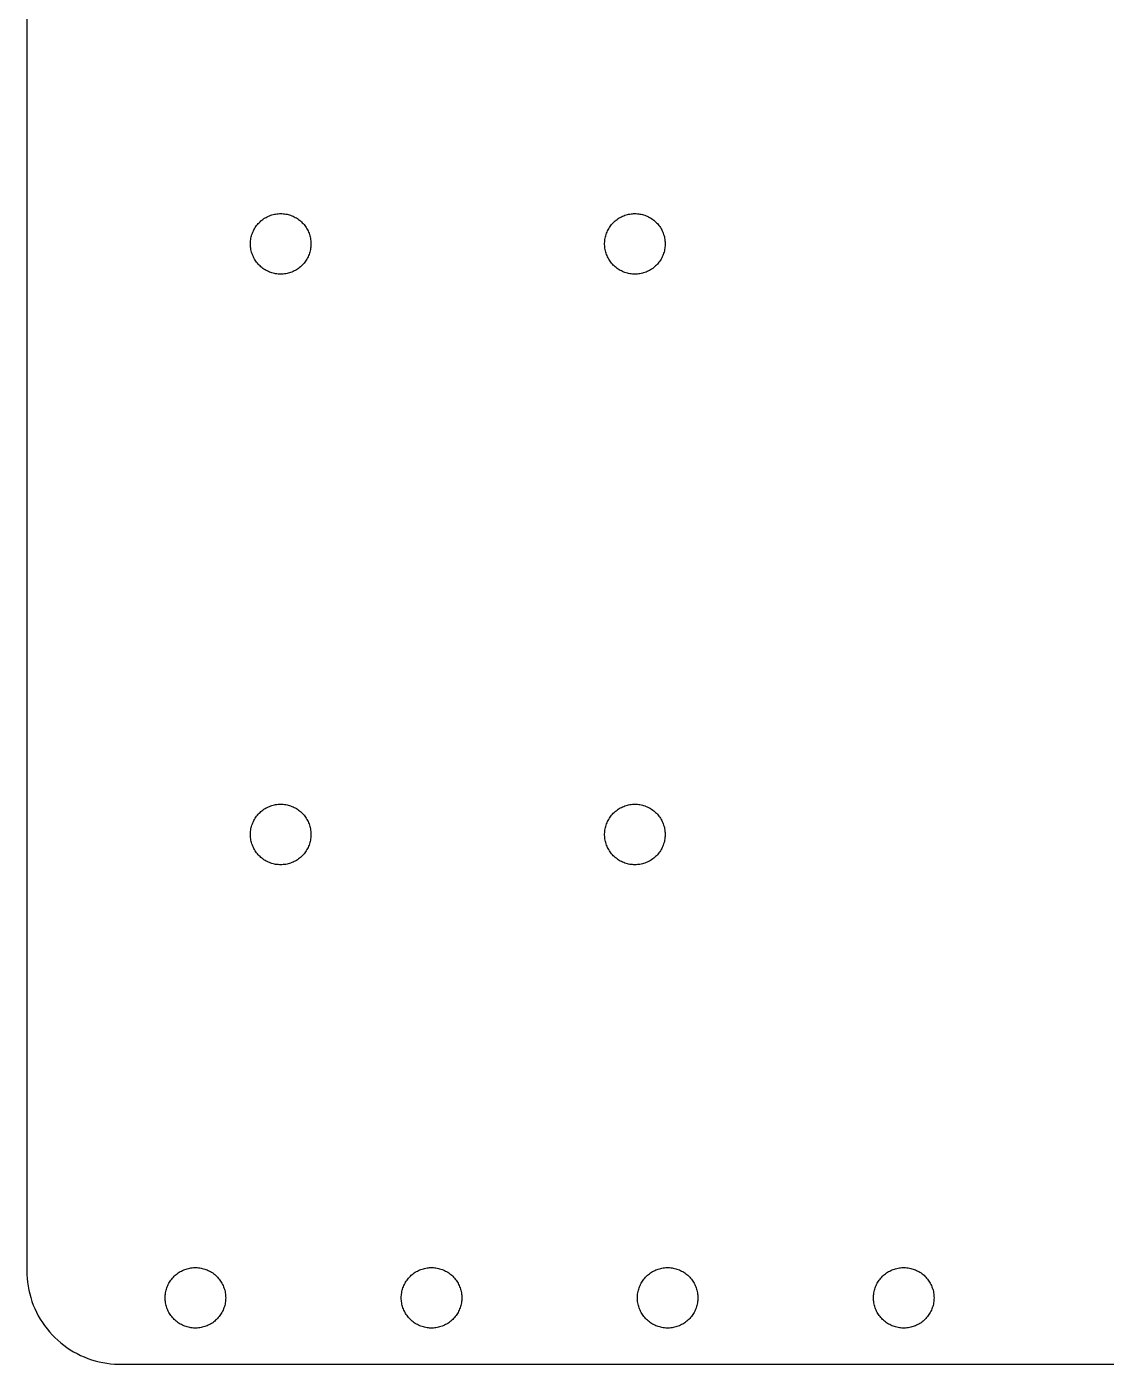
# Model space of a CAD drawing. Header units: metres. Extents: x 1 to 148, y -190 to 190.
# Drawn here: x 1.3 to 74.4, y -190.5 to -99.9 of the extents above; entities that cross this region are included whole.
import ezdxf

# ---------------------------------------------------------------- set-up
doc = ezdxf.new("R2010")
doc.units = ezdxf.units.M

msp = doc.modelspace()

# ---------------------------------------------------------------- linework, layer by layer
for p, q in [((1.26969, 184.15), (1.26969, -184.15)), ((16.9563, -113.248), (17.0152, -113.185)), ((17.0152, -113.185), (17.0765, -113.125)), ((17.0765, -113.125), (17.1404, -113.068)), ((17.1404, -113.068), (17.2063, -113.013)), ((17.2063, -113.013), (17.2749, -112.961)), ((17.2749, -112.961), (17.3455, -112.912)), ((17.3455, -112.912), (17.4179, -112.866)), ((17.4179, -112.866), (17.4923, -112.823)), ((17.4923, -112.823), (17.5683, -112.784)), ((17.5683, -112.784), (17.6458, -112.747)), ((17.6458, -112.747), (17.7253, -112.714)), ((17.7253, -112.714), (17.8055, -112.684)), ((17.8055, -112.684), (17.8873, -112.657)), ((17.8873, -112.657), (17.9698, -112.634)), ((17.9698, -112.634), (18.0535, -112.614)), ((18.0535, -112.614), (18.138, -112.599)), ((18.138, -112.599), (18.2229, -112.586)), ((18.2229, -112.586), (18.3082, -112.577)), ((18.3082, -112.577), (18.3938, -112.572)), ((18.3938, -112.572), (18.4799, -112.57)), ((18.4799, -112.57), (18.5655, -112.572)), ((18.5655, -112.572), (18.6512, -112.577)), ((18.6512, -112.577), (18.7368, -112.586)), ((18.7368, -112.586), (18.8217, -112.599)), ((18.8217, -112.599), (18.9062, -112.614)), ((18.9062, -112.614), (18.9895, -112.634)), ((18.9895, -112.634), (19.0725, -112.657)), ((19.0725, -112.657), (19.1539, -112.684)), ((19.1539, -112.684), (19.2345, -112.714)), ((19.2345, -112.714), (19.3135, -112.747)), ((19.3135, -112.747), (19.3915, -112.784)), ((19.3915, -112.784), (19.4674, -112.823)), ((19.4674, -112.823), (19.5418, -112.866)), ((19.5418, -112.866), (19.6143, -112.912)), ((19.6143, -112.912), (19.6848, -112.961)), ((19.6848, -112.961), (19.7531, -113.013)), ((19.7531, -113.013), (19.8193, -113.068)), ((19.8193, -113.068), (19.8833, -113.125)), ((19.8833, -113.125), (19.9445, -113.185)), ((19.9445, -113.185), (20.0034, -113.248)), ((40.9564, -113.248), (41.0149, -113.185)), ((41.0149, -113.185), (41.0766, -113.125)), ((41.0766, -113.125), (41.1401, -113.068)), ((41.1401, -113.068), (41.2064, -113.013)), ((41.2064, -113.013), (41.275, -112.961)), ((41.275, -112.961), (41.3455, -112.912)), ((41.3455, -112.912), (41.418, -112.866)), ((41.418, -112.866), (41.492, -112.823)), ((41.492, -112.823), (41.5684, -112.784)), ((41.5684, -112.784), (41.6459, -112.747)), ((41.6459, -112.747), (41.725, -112.714)), ((41.725, -112.714), (41.8056, -112.684)), ((41.8056, -112.684), (41.8874, -112.657)), ((41.8874, -112.657), (41.9699, -112.634)), ((41.9699, -112.634), (42.0536, -112.614)), ((42.0536, -112.614), (42.1377, -112.599)), ((42.1377, -112.599), (42.223, -112.586)), ((42.223, -112.586), (42.3083, -112.577)), ((42.3083, -112.577), (42.3939, -112.572)), ((42.3939, -112.572), (42.48, -112.57)), ((42.48, -112.57), (42.5656, -112.572)), ((42.5656, -112.572), (42.6513, -112.577)), ((42.6513, -112.577), (42.7369, -112.586)), ((42.7369, -112.586), (42.8218, -112.599)), ((42.8218, -112.599), (42.9059, -112.614)), ((42.9059, -112.614), (42.9896, -112.634)), ((42.9896, -112.634), (43.0722, -112.657)), ((43.0722, -112.657), (43.154, -112.684)), ((43.154, -112.684), (43.2346, -112.714)), ((43.2346, -112.714), (43.3136, -112.747)), ((43.3136, -112.747), (43.3911, -112.784)), ((43.3911, -112.784), (43.4675, -112.823)), ((43.4675, -112.823), (43.5419, -112.866)), ((43.5419, -112.866), (43.6144, -112.912)), ((43.6144, -112.912), (43.6849, -112.961)), ((43.6849, -112.961), (43.7531, -113.013)), ((43.7531, -113.013), (43.8194, -113.068)), ((43.8194, -113.068), (43.883, -113.125)), ((43.883, -113.125), (43.9446, -113.185)), ((43.9446, -113.185), (44.0031, -113.248)), ((16.4839, -114.152), (16.5052, -114.069)), ((16.5052, -114.069), (16.53, -113.986)), ((16.53, -113.986), (16.5583, -113.905)), ((16.5583, -113.905), (16.5901, -113.826)), ((16.5901, -113.826), (16.625, -113.747)), ((16.625, -113.747), (16.6629, -113.67)), ((16.6629, -113.67), (16.7044, -113.595)), ((16.7044, -113.595), (16.749, -113.521)), ((16.749, -113.521), (16.7966, -113.45)), ((16.7966, -113.45), (16.847, -113.38)), ((16.847, -113.38), (16.9001, -113.313)), ((16.9001, -113.313), (16.9563, -113.248)), ((20.0034, -113.248), (20.0592, -113.313)), ((20.0592, -113.313), (20.1127, -113.38)), ((20.1127, -113.38), (20.1631, -113.45)), ((20.1631, -113.45), (20.2108, -113.521)), ((20.2108, -113.521), (20.2554, -113.595)), ((20.2554, -113.595), (20.2964, -113.67)), ((20.2964, -113.67), (20.3348, -113.747)), ((20.3348, -113.747), (20.3697, -113.826)), ((20.3697, -113.826), (20.4011, -113.905)), ((20.4011, -113.905), (20.4294, -113.986)), ((20.4294, -113.986), (20.4542, -114.069)), ((20.4542, -114.069), (20.4755, -114.152)), ((40.484, -114.152), (40.5053, -114.069)), ((40.5053, -114.069), (40.5301, -113.986)), ((40.5301, -113.986), (40.5584, -113.905)), ((40.5584, -113.905), (40.5902, -113.826)), ((40.5902, -113.826), (40.625, -113.747)), ((40.625, -113.747), (40.663, -113.67)), ((40.663, -113.67), (40.7045, -113.595)), ((40.7045, -113.595), (40.7491, -113.521)), ((40.7491, -113.521), (40.7963, -113.45)), ((40.7963, -113.45), (40.8467, -113.38)), ((40.8467, -113.38), (40.9002, -113.313)), ((40.9002, -113.313), (40.9564, -113.248)), ((44.0031, -113.248), (44.0593, -113.313)), ((44.0593, -113.313), (44.1128, -113.38)), ((44.1128, -113.38), (44.1632, -113.45)), ((44.1632, -113.45), (44.2109, -113.521)), ((44.2109, -113.521), (44.2551, -113.595)), ((44.2551, -113.595), (44.2965, -113.67)), ((44.2965, -113.67), (44.3349, -113.747)), ((44.3349, -113.747), (44.3698, -113.826)), ((44.3698, -113.826), (44.4012, -113.905)), ((44.4012, -113.905), (44.4295, -113.986)), ((44.4295, -113.986), (44.4543, -114.069)), ((44.4543, -114.069), (44.4756, -114.152)), ((16.4304, -114.577), (16.4339, -114.491)), ((16.4304, -114.663), (16.4304, -114.577)), ((16.4339, -114.748), (16.4304, -114.663)), ((16.4339, -114.491), (16.4412, -114.405)), ((16.4412, -114.834), (16.4339, -114.748)), ((16.4412, -114.405), (16.4517, -114.321)), ((16.4517, -114.919), (16.4412, -114.834)), ((16.4517, -114.321), (16.466, -114.236)), ((16.466, -115.004), (16.4517, -114.919)), ((16.466, -114.236), (16.4839, -114.152)), ((16.4839, -115.088), (16.466, -115.004)), ((20.4755, -114.152), (20.4937, -114.236)), ((20.4937, -115.004), (20.4755, -115.088)), ((20.4937, -114.236), (20.5077, -114.321)), ((20.5077, -114.919), (20.4937, -115.004)), ((20.5077, -114.321), (20.5185, -114.405)), ((20.5185, -114.834), (20.5077, -114.919)), ((20.5185, -114.405), (20.5259, -114.491)), ((20.5259, -114.748), (20.5185, -114.834)), ((20.5259, -114.491), (20.5294, -114.577)), ((20.5294, -114.663), (20.5259, -114.748)), ((20.5294, -114.577), (20.5294, -114.663)), ((40.4301, -114.577), (40.434, -114.491)), ((40.4301, -114.663), (40.4301, -114.577)), ((40.434, -114.748), (40.4301, -114.663)), ((40.434, -114.491), (40.4409, -114.405)), ((40.4409, -114.834), (40.434, -114.748)), ((40.4409, -114.405), (40.4518, -114.321)), ((40.4518, -114.919), (40.4409, -114.834)), ((40.4518, -114.321), (40.4661, -114.236)), ((40.4661, -115.004), (40.4518, -114.919)), ((40.4661, -114.236), (40.484, -114.152)), ((40.484, -115.088), (40.4661, -115.004)), ((44.4756, -114.152), (44.4934, -114.236)), ((44.4934, -115.004), (44.4756, -115.088)), ((44.4934, -114.236), (44.5077, -114.321)), ((44.5077, -114.919), (44.4934, -115.004)), ((44.5077, -114.321), (44.5186, -114.405)), ((44.5186, -114.834), (44.5077, -114.919)), ((44.5186, -114.405), (44.5256, -114.491)), ((44.5256, -114.748), (44.5186, -114.834)), ((44.5256, -114.491), (44.5295, -114.577)), ((44.5295, -114.663), (44.5256, -114.748)), ((44.5295, -114.577), (44.5295, -114.663)), ((16.5052, -115.171), (16.4839, -115.088)), ((16.53, -115.253), (16.5052, -115.171)), ((16.5583, -115.334), (16.53, -115.253)), ((16.5901, -115.414), (16.5583, -115.334)), ((16.625, -115.493), (16.5901, -115.414)), ((16.6629, -115.57), (16.625, -115.493)), ((16.7044, -115.645), (16.6629, -115.57)), ((16.749, -115.718), (16.7044, -115.645)), ((16.7966, -115.79), (16.749, -115.718)), ((16.847, -115.859), (16.7966, -115.79)), ((16.9001, -115.927), (16.847, -115.859)), ((16.9563, -115.991), (16.9001, -115.927)), ((20.0592, -115.927), (20.0034, -115.991)), ((20.1127, -115.859), (20.0592, -115.927)), ((20.1631, -115.79), (20.1127, -115.859)), ((20.2108, -115.718), (20.1631, -115.79)), ((20.2554, -115.645), (20.2108, -115.718)), ((20.2964, -115.57), (20.2554, -115.645)), ((20.3348, -115.493), (20.2964, -115.57)), ((20.3697, -115.414), (20.3348, -115.493)), ((20.4011, -115.334), (20.3697, -115.414)), ((20.4294, -115.253), (20.4011, -115.334)), ((20.4542, -115.171), (20.4294, -115.253)), ((20.4755, -115.088), (20.4542, -115.171)), ((40.5053, -115.171), (40.484, -115.088)), ((40.5301, -115.253), (40.5053, -115.171)), ((40.5584, -115.334), (40.5301, -115.253)), ((40.5902, -115.414), (40.5584, -115.334)), ((40.625, -115.493), (40.5902, -115.414)), ((40.663, -115.57), (40.625, -115.493)), ((40.7045, -115.645), (40.663, -115.57)), ((40.7491, -115.718), (40.7045, -115.645)), ((40.7963, -115.79), (40.7491, -115.718)), ((40.8467, -115.859), (40.7963, -115.79)), ((40.9002, -115.927), (40.8467, -115.859)), ((40.9564, -115.991), (40.9002, -115.927)), ((44.0593, -115.927), (44.0031, -115.991)), ((44.1128, -115.859), (44.0593, -115.927)), ((44.1632, -115.79), (44.1128, -115.859)), ((44.2109, -115.718), (44.1632, -115.79)), ((44.2551, -115.645), (44.2109, -115.718)), ((44.2965, -115.57), (44.2551, -115.645)), ((44.3349, -115.493), (44.2965, -115.57)), ((44.3698, -115.414), (44.3349, -115.493)), ((44.4012, -115.334), (44.3698, -115.414)), ((44.4295, -115.253), (44.4012, -115.334)), ((44.4543, -115.171), (44.4295, -115.253)), ((44.4756, -115.088), (44.4543, -115.171)), ((17.0152, -116.054), (16.9563, -115.991)), ((17.0765, -116.114), (17.0152, -116.054)), ((17.1404, -116.172), (17.0765, -116.114)), ((17.2063, -116.226), (17.1404, -116.172)), ((17.2749, -116.278), (17.2063, -116.226)), ((17.3455, -116.327), (17.2749, -116.278)), ((17.4179, -116.374), (17.3455, -116.327)), ((17.4923, -116.416), (17.4179, -116.374)), ((17.5683, -116.456), (17.4923, -116.416)), ((17.6458, -116.493), (17.5683, -116.456)), ((17.7253, -116.526), (17.6458, -116.493)), ((17.8055, -116.556), (17.7253, -116.526)), ((17.8873, -116.582), (17.8055, -116.556)), ((17.9698, -116.605), (17.8873, -116.582)), ((18.0535, -116.625), (17.9698, -116.605)), ((18.138, -116.641), (18.0535, -116.625)), ((18.2229, -116.654), (18.138, -116.641)), ((18.3082, -116.663), (18.2229, -116.654)), ((18.3938, -116.668), (18.3082, -116.663)), ((18.4799, -116.67), (18.3938, -116.668)), ((18.5655, -116.668), (18.4799, -116.67)), ((18.6512, -116.663), (18.5655, -116.668)), ((18.7368, -116.654), (18.6512, -116.663)), ((18.8217, -116.641), (18.7368, -116.654)), ((18.9062, -116.625), (18.8217, -116.641)), ((18.9895, -116.605), (18.9062, -116.625)), ((19.0725, -116.582), (18.9895, -116.605)), ((19.1539, -116.556), (19.0725, -116.582)), ((19.2345, -116.526), (19.1539, -116.556)), ((19.3135, -116.493), (19.2345, -116.526)), ((19.3915, -116.456), (19.3135, -116.493)), ((19.4674, -116.416), (19.3915, -116.456)), ((19.5418, -116.374), (19.4674, -116.416)), ((19.6143, -116.327), (19.5418, -116.374)), ((19.6848, -116.278), (19.6143, -116.327)), ((19.7531, -116.226), (19.6848, -116.278)), ((19.8193, -116.172), (19.7531, -116.226)), ((19.8833, -116.114), (19.8193, -116.172)), ((19.9445, -116.054), (19.8833, -116.114)), ((20.0034, -115.991), (19.9445, -116.054)), ((41.0149, -116.054), (40.9564, -115.991)), ((41.0766, -116.114), (41.0149, -116.054)), ((41.1401, -116.172), (41.0766, -116.114)), ((41.2064, -116.226), (41.1401, -116.172)), ((41.275, -116.278), (41.2064, -116.226)), ((41.3455, -116.327), (41.275, -116.278)), ((41.418, -116.374), (41.3455, -116.327)), ((41.492, -116.416), (41.418, -116.374)), ((41.5684, -116.456), (41.492, -116.416)), ((41.6459, -116.493), (41.5684, -116.456)), ((41.725, -116.526), (41.6459, -116.493)), ((41.8056, -116.556), (41.725, -116.526)), ((41.8874, -116.582), (41.8056, -116.556)), ((41.9699, -116.605), (41.8874, -116.582)), ((42.0536, -116.625), (41.9699, -116.605)), ((42.1377, -116.641), (42.0536, -116.625)), ((42.223, -116.654), (42.1377, -116.641)), ((42.3083, -116.663), (42.223, -116.654)), ((42.3939, -116.668), (42.3083, -116.663)), ((42.48, -116.67), (42.3939, -116.668)), ((42.5656, -116.668), (42.48, -116.67)), ((42.6513, -116.663), (42.5656, -116.668)), ((42.7369, -116.654), (42.6513, -116.663)), ((42.8218, -116.641), (42.7369, -116.654)), ((42.9059, -116.625), (42.8218, -116.641)), ((42.9896, -116.605), (42.9059, -116.625)), ((43.0722, -116.582), (42.9896, -116.605)), ((43.154, -116.556), (43.0722, -116.582)), ((43.2346, -116.526), (43.154, -116.556)), ((43.3136, -116.493), (43.2346, -116.526)), ((43.3911, -116.456), (43.3136, -116.493)), ((43.4675, -116.416), (43.3911, -116.456)), ((43.5419, -116.374), (43.4675, -116.416)), ((43.6144, -116.327), (43.5419, -116.374)), ((43.6849, -116.278), (43.6144, -116.327)), ((43.7531, -116.226), (43.6849, -116.278)), ((43.8194, -116.172), (43.7531, -116.226)), ((43.883, -116.114), (43.8194, -116.172)), ((43.9446, -116.054), (43.883, -116.114)), ((44.0031, -115.991), (43.9446, -116.054)), ((17.0765, -153.126), (17.1404, -153.068)), ((17.1404, -153.068), (17.2063, -153.013)), ((17.2063, -153.013), (17.2749, -152.961)), ((17.2749, -152.961), (17.3455, -152.912)), ((17.3455, -152.912), (17.4179, -152.866)), ((17.4179, -152.866), (17.4923, -152.823)), ((17.4923, -152.823), (17.5683, -152.784)), ((17.5683, -152.784), (17.6458, -152.747)), ((17.6458, -152.747), (17.7253, -152.714)), ((17.7253, -152.714), (17.8055, -152.684)), ((17.8055, -152.684), (17.8873, -152.657)), ((17.8873, -152.657), (17.9698, -152.634)), ((17.9698, -152.634), (18.0535, -152.615)), ((18.0535, -152.615), (18.138, -152.598)), ((18.138, -152.598), (18.2229, -152.586)), ((18.2229, -152.586), (18.3082, -152.577)), ((18.3082, -152.577), (18.3938, -152.572)), ((18.3938, -152.572), (18.4799, -152.57)), ((18.4799, -152.57), (18.5655, -152.572)), ((18.5655, -152.572), (18.6512, -152.577)), ((18.6512, -152.577), (18.7368, -152.586)), ((18.7368, -152.586), (18.8217, -152.598)), ((18.8217, -152.598), (18.9062, -152.615)), ((18.9062, -152.615), (18.9895, -152.634)), ((18.9895, -152.634), (19.0725, -152.657)), ((19.0725, -152.657), (19.1539, -152.684)), ((19.1539, -152.684), (19.2345, -152.714)), ((19.2345, -152.714), (19.3135, -152.747)), ((19.3135, -152.747), (19.3915, -152.784)), ((19.3915, -152.784), (19.4674, -152.823)), ((19.4674, -152.823), (19.5418, -152.866)), ((19.5418, -152.866), (19.6143, -152.912)), ((19.6143, -152.912), (19.6848, -152.961)), ((19.6848, -152.961), (19.7531, -153.013)), ((19.7531, -153.013), (19.8193, -153.068)), ((19.8193, -153.068), (19.8833, -153.126)), ((41.0766, -153.126), (41.1401, -153.068)), ((41.1401, -153.068), (41.2064, -153.013)), ((41.2064, -153.013), (41.275, -152.961)), ((41.275, -152.961), (41.3455, -152.912)), ((41.3455, -152.912), (41.418, -152.866)), ((41.418, -152.866), (41.492, -152.823)), ((41.492, -152.823), (41.5684, -152.784)), ((41.5684, -152.784), (41.6459, -152.747)), ((41.6459, -152.747), (41.725, -152.714)), ((41.725, -152.714), (41.8056, -152.684)), ((41.8056, -152.684), (41.8874, -152.657)), ((41.8874, -152.657), (41.9699, -152.634)), ((41.9699, -152.634), (42.0536, -152.615)), ((42.0536, -152.615), (42.1377, -152.598)), ((42.1377, -152.598), (42.223, -152.586)), ((42.223, -152.586), (42.3083, -152.577)), ((42.3083, -152.577), (42.3939, -152.572)), ((42.3939, -152.572), (42.48, -152.57)), ((42.48, -152.57), (42.5656, -152.572)), ((42.5656, -152.572), (42.6513, -152.577)), ((42.6513, -152.577), (42.7369, -152.586)), ((42.7369, -152.586), (42.8218, -152.598)), ((42.8218, -152.598), (42.9059, -152.615)), ((42.9059, -152.615), (42.9896, -152.634)), ((42.9896, -152.634), (43.0722, -152.657)), ((43.0722, -152.657), (43.154, -152.684)), ((43.154, -152.684), (43.2346, -152.714)), ((43.2346, -152.714), (43.3136, -152.747)), ((43.3136, -152.747), (43.3911, -152.784)), ((43.3911, -152.784), (43.4675, -152.823)), ((43.4675, -152.823), (43.5419, -152.866)), ((43.5419, -152.866), (43.6144, -152.912)), ((43.6144, -152.912), (43.6849, -152.961)), ((43.6849, -152.961), (43.7531, -153.013)), ((43.7531, -153.013), (43.8194, -153.068)), ((43.8194, -153.068), (43.883, -153.126)), ((16.5052, -154.069), (16.53, -153.986)), ((16.53, -153.986), (16.5583, -153.905)), ((16.5583, -153.905), (16.5901, -153.825)), ((16.5901, -153.825), (16.625, -153.747)), ((16.625, -153.747), (16.6629, -153.67)), ((16.6629, -153.67), (16.7044, -153.595)), ((16.7044, -153.595), (16.749, -153.521)), ((16.749, -153.521), (16.7966, -153.45)), ((16.7966, -153.45), (16.847, -153.381)), ((16.847, -153.381), (16.9001, -153.313)), ((16.9001, -153.313), (16.9563, -153.248)), ((16.9563, -153.248), (17.0152, -153.186)), ((17.0152, -153.186), (17.0765, -153.126)), ((19.8833, -153.126), (19.9445, -153.186)), ((19.9445, -153.186), (20.0034, -153.248)), ((20.0034, -153.248), (20.0592, -153.313)), ((20.0592, -153.313), (20.1127, -153.381)), ((20.1127, -153.381), (20.1631, -153.45)), ((20.1631, -153.45), (20.2108, -153.521)), ((20.2108, -153.521), (20.2554, -153.595)), ((20.2554, -153.595), (20.2964, -153.67)), ((20.2964, -153.67), (20.3348, -153.747)), ((20.3348, -153.747), (20.3697, -153.825)), ((20.3697, -153.825), (20.4011, -153.905)), ((20.4011, -153.905), (20.4294, -153.986)), ((20.4294, -153.986), (20.4542, -154.069)), ((40.5053, -154.069), (40.5301, -153.986)), ((40.5301, -153.986), (40.5584, -153.905)), ((40.5584, -153.905), (40.5902, -153.825)), ((40.5902, -153.825), (40.625, -153.747)), ((40.625, -153.747), (40.663, -153.67)), ((40.663, -153.67), (40.7045, -153.595)), ((40.7045, -153.595), (40.7491, -153.521)), ((40.7491, -153.521), (40.7963, -153.45)), ((40.7963, -153.45), (40.8467, -153.381)), ((40.8467, -153.381), (40.9002, -153.313)), ((40.9002, -153.313), (40.9564, -153.248)), ((40.9564, -153.248), (41.0149, -153.186)), ((41.0149, -153.186), (41.0766, -153.126)), ((43.883, -153.126), (43.9446, -153.186)), ((43.9446, -153.186), (44.0031, -153.248)), ((44.0031, -153.248), (44.0593, -153.313)), ((44.0593, -153.313), (44.1128, -153.381)), ((44.1128, -153.381), (44.1632, -153.45)), ((44.1632, -153.45), (44.2109, -153.521)), ((44.2109, -153.521), (44.2551, -153.595)), ((44.2551, -153.595), (44.2965, -153.67)), ((44.2965, -153.67), (44.3349, -153.747)), ((44.3349, -153.747), (44.3698, -153.825)), ((44.3698, -153.825), (44.4012, -153.905)), ((44.4012, -153.905), (44.4295, -153.986)), ((44.4295, -153.986), (44.4543, -154.069)), ((16.4304, -154.577), (16.4339, -154.491)), ((16.4304, -154.663), (16.4304, -154.577)), ((16.4339, -154.749), (16.4304, -154.663)), ((16.4339, -154.491), (16.4412, -154.406)), ((16.4412, -154.834), (16.4339, -154.749)), ((16.4412, -154.406), (16.4517, -154.32)), ((16.4517, -154.919), (16.4412, -154.834)), ((16.4517, -154.32), (16.466, -154.236)), ((16.466, -154.236), (16.4839, -154.152)), ((16.4839, -154.152), (16.5052, -154.069)), ((20.4542, -154.069), (20.4755, -154.152)), ((20.4755, -154.152), (20.4937, -154.236)), ((20.4937, -154.236), (20.5077, -154.32)), ((20.5077, -154.32), (20.5185, -154.406)), ((20.5185, -154.834), (20.5077, -154.919)), ((20.5185, -154.406), (20.5259, -154.491)), ((20.5259, -154.749), (20.5185, -154.834)), ((20.5259, -154.491), (20.5294, -154.577)), ((20.5294, -154.663), (20.5259, -154.749)), ((20.5294, -154.577), (20.5294, -154.663)), ((40.4301, -154.577), (40.434, -154.491)), ((40.4301, -154.663), (40.4301, -154.577)), ((40.434, -154.749), (40.4301, -154.663)), ((40.434, -154.491), (40.4409, -154.406)), ((40.4409, -154.834), (40.434, -154.749)), ((40.4409, -154.406), (40.4518, -154.32)), ((40.4518, -154.919), (40.4409, -154.834)), ((40.4518, -154.32), (40.4661, -154.236)), ((40.4661, -154.236), (40.484, -154.152)), ((40.484, -154.152), (40.5053, -154.069)), ((44.4543, -154.069), (44.4756, -154.152)), ((44.4756, -154.152), (44.4934, -154.236)), ((44.4934, -154.236), (44.5077, -154.32)), ((44.5077, -154.32), (44.5186, -154.406)), ((44.5186, -154.834), (44.5077, -154.919)), ((44.5186, -154.406), (44.5256, -154.491)), ((44.5256, -154.749), (44.5186, -154.834)), ((44.5256, -154.491), (44.5295, -154.577)), ((44.5295, -154.663), (44.5256, -154.749)), ((44.5295, -154.577), (44.5295, -154.663)), ((16.466, -155.004), (16.4517, -154.919)), ((16.4839, -155.088), (16.466, -155.004)), ((16.5052, -155.171), (16.4839, -155.088)), ((16.53, -155.253), (16.5052, -155.171)), ((16.5583, -155.334), (16.53, -155.253)), ((16.5901, -155.414), (16.5583, -155.334)), ((16.625, -155.493), (16.5901, -155.414)), ((16.6629, -155.57), (16.625, -155.493)), ((16.7044, -155.645), (16.6629, -155.57)), ((16.749, -155.718), (16.7044, -155.645)), ((16.7966, -155.79), (16.749, -155.718)), ((16.847, -155.859), (16.7966, -155.79)), ((20.1631, -155.79), (20.1127, -155.859)), ((20.2108, -155.718), (20.1631, -155.79)), ((20.2554, -155.645), (20.2108, -155.718)), ((20.2964, -155.57), (20.2554, -155.645)), ((20.3348, -155.493), (20.2964, -155.57)), ((20.3697, -155.414), (20.3348, -155.493)), ((20.4011, -155.334), (20.3697, -155.414)), ((20.4294, -155.253), (20.4011, -155.334)), ((20.4542, -155.171), (20.4294, -155.253)), ((20.4755, -155.088), (20.4542, -155.171)), ((20.4937, -155.004), (20.4755, -155.088)), ((20.5077, -154.919), (20.4937, -155.004)), ((40.4661, -155.004), (40.4518, -154.919)), ((40.484, -155.088), (40.4661, -155.004)), ((40.5053, -155.171), (40.484, -155.088)), ((40.5301, -155.253), (40.5053, -155.171)), ((40.5584, -155.334), (40.5301, -155.253)), ((40.5902, -155.414), (40.5584, -155.334)), ((40.625, -155.493), (40.5902, -155.414)), ((40.663, -155.57), (40.625, -155.493)), ((40.7045, -155.645), (40.663, -155.57)), ((40.7491, -155.718), (40.7045, -155.645)), ((40.7963, -155.79), (40.7491, -155.718)), ((40.8467, -155.859), (40.7963, -155.79)), ((44.1632, -155.79), (44.1128, -155.859)), ((44.2109, -155.718), (44.1632, -155.79)), ((44.2551, -155.645), (44.2109, -155.718)), ((44.2965, -155.57), (44.2551, -155.645)), ((44.3349, -155.493), (44.2965, -155.57)), ((44.3698, -155.414), (44.3349, -155.493)), ((44.4012, -155.334), (44.3698, -155.414)), ((44.4295, -155.253), (44.4012, -155.334)), ((44.4543, -155.171), (44.4295, -155.253)), ((44.4756, -155.088), (44.4543, -155.171)), ((44.4934, -155.004), (44.4756, -155.088)), ((44.5077, -154.919), (44.4934, -155.004)), ((16.9001, -155.927), (16.847, -155.859)), ((16.9563, -155.992), (16.9001, -155.927)), ((17.0152, -156.054), (16.9563, -155.992)), ((17.0765, -156.114), (17.0152, -156.054)), ((17.1404, -156.171), (17.0765, -156.114)), ((17.2063, -156.227), (17.1404, -156.171)), ((17.2749, -156.278), (17.2063, -156.227)), ((17.3455, -156.327), (17.2749, -156.278)), ((17.4179, -156.373), (17.3455, -156.327)), ((17.4923, -156.416), (17.4179, -156.373)), ((17.5683, -156.456), (17.4923, -156.416)), ((17.6458, -156.493), (17.5683, -156.456)), ((17.7253, -156.526), (17.6458, -156.493)), ((17.8055, -156.556), (17.7253, -156.526)), ((17.8873, -156.582), (17.8055, -156.556)), ((17.9698, -156.606), (17.8873, -156.582)), ((18.0535, -156.625), (17.9698, -156.606)), ((18.138, -156.641), (18.0535, -156.625)), ((18.2229, -156.654), (18.138, -156.641)), ((18.3082, -156.663), (18.2229, -156.654)), ((18.3938, -156.668), (18.3082, -156.663)), ((18.4799, -156.67), (18.3938, -156.668)), ((18.5655, -156.668), (18.4799, -156.67)), ((18.6512, -156.663), (18.5655, -156.668)), ((18.7368, -156.654), (18.6512, -156.663)), ((18.8217, -156.641), (18.7368, -156.654)), ((18.9062, -156.625), (18.8217, -156.641)), ((18.9895, -156.606), (18.9062, -156.625)), ((19.0725, -156.582), (18.9895, -156.606)), ((19.1539, -156.556), (19.0725, -156.582)), ((19.2345, -156.526), (19.1539, -156.556)), ((19.3135, -156.493), (19.2345, -156.526)), ((19.3915, -156.456), (19.3135, -156.493)), ((19.4674, -156.416), (19.3915, -156.456)), ((19.5418, -156.373), (19.4674, -156.416)), ((19.6143, -156.327), (19.5418, -156.373)), ((19.6848, -156.278), (19.6143, -156.327)), ((19.7531, -156.227), (19.6848, -156.278)), ((19.8193, -156.171), (19.7531, -156.227)), ((19.8833, -156.114), (19.8193, -156.171)), ((19.9445, -156.054), (19.8833, -156.114)), ((20.0034, -155.992), (19.9445, -156.054)), ((20.0592, -155.927), (20.0034, -155.992)), ((20.1127, -155.859), (20.0592, -155.927)), ((40.9002, -155.927), (40.8467, -155.859)), ((40.9564, -155.992), (40.9002, -155.927)), ((41.0149, -156.054), (40.9564, -155.992)), ((41.0766, -156.114), (41.0149, -156.054)), ((41.1401, -156.171), (41.0766, -156.114)), ((41.2064, -156.227), (41.1401, -156.171)), ((41.275, -156.278), (41.2064, -156.227)), ((41.3455, -156.327), (41.275, -156.278)), ((41.418, -156.373), (41.3455, -156.327)), ((41.492, -156.416), (41.418, -156.373)), ((41.5684, -156.456), (41.492, -156.416)), ((41.6459, -156.493), (41.5684, -156.456)), ((41.725, -156.526), (41.6459, -156.493)), ((41.8056, -156.556), (41.725, -156.526)), ((41.8874, -156.582), (41.8056, -156.556)), ((41.9699, -156.606), (41.8874, -156.582)), ((42.0536, -156.625), (41.9699, -156.606)), ((42.1377, -156.641), (42.0536, -156.625)), ((42.223, -156.654), (42.1377, -156.641)), ((42.3083, -156.663), (42.223, -156.654)), ((42.3939, -156.668), (42.3083, -156.663)), ((42.48, -156.67), (42.3939, -156.668)), ((42.5656, -156.668), (42.48, -156.67)), ((42.6513, -156.663), (42.5656, -156.668)), ((42.7369, -156.654), (42.6513, -156.663)), ((42.8218, -156.641), (42.7369, -156.654)), ((42.9059, -156.625), (42.8218, -156.641)), ((42.9896, -156.606), (42.9059, -156.625)), ((43.0722, -156.582), (42.9896, -156.606)), ((43.154, -156.556), (43.0722, -156.582)), ((43.2346, -156.526), (43.154, -156.556)), ((43.3136, -156.493), (43.2346, -156.526)), ((43.3911, -156.456), (43.3136, -156.493)), ((43.4675, -156.416), (43.3911, -156.456)), ((43.5419, -156.373), (43.4675, -156.416)), ((43.6144, -156.327), (43.5419, -156.373)), ((43.6849, -156.278), (43.6144, -156.327)), ((43.7531, -156.227), (43.6849, -156.278)), ((43.8194, -156.171), (43.7531, -156.227)), ((43.883, -156.114), (43.8194, -156.171)), ((43.9446, -156.054), (43.883, -156.114)), ((44.0031, -155.992), (43.9446, -156.054)), ((44.0593, -155.927), (44.0031, -155.992)), ((44.1128, -155.859), (44.0593, -155.927)), ((1.26969, -184.15), (1.2755, -184.416)), ((1.2755, -184.416), (1.29217, -184.681)), ((1.29217, -184.681), (1.31969, -184.946)), ((11.0412, -184.795), (11.0931, -184.726)), ((11.0931, -184.726), (11.1482, -184.66)), ((11.1482, -184.66), (11.2055, -184.596)), ((11.2055, -184.596), (11.2656, -184.535)), ((11.2656, -184.535), (11.328, -184.476)), ((11.328, -184.476), (11.3931, -184.42)), ((11.3931, -184.42), (11.4605, -184.367)), ((11.4605, -184.367), (11.5299, -184.316)), ((11.5299, -184.316), (11.6012, -184.269)), ((11.6012, -184.269), (11.6749, -184.224)), ((11.6749, -184.224), (11.7501, -184.183)), ((11.7501, -184.183), (11.8268, -184.145)), ((11.8268, -184.145), (11.9055, -184.11)), ((11.9055, -184.11), (11.9853, -184.078)), ((11.9853, -184.078), (12.0663, -184.05)), ((12.0663, -184.05), (12.1485, -184.025)), ((12.1485, -184.025), (12.2318, -184.004)), ((12.2318, -184.004), (12.3155, -183.986)), ((12.3155, -183.986), (12.4004, -183.972)), ((12.4004, -183.972), (12.4857, -183.961)), ((12.4857, -183.961), (12.5709, -183.954)), ((12.5709, -183.954), (12.657, -183.95)), ((12.657, -183.95), (12.7426, -183.95)), ((12.7426, -183.95), (12.8287, -183.954)), ((12.8287, -183.954), (12.9139, -183.961)), ((12.9139, -183.961), (12.9992, -183.972)), ((12.9992, -183.972), (13.0841, -183.986)), ((13.0841, -183.986), (13.1678, -184.004)), ((13.1678, -184.004), (13.2511, -184.025)), ((13.2511, -184.025), (13.3333, -184.05)), ((13.3333, -184.05), (13.4143, -184.078)), ((13.4143, -184.078), (13.4941, -184.11)), ((13.4941, -184.11), (13.5728, -184.145)), ((13.5728, -184.145), (13.6496, -184.183)), ((13.6496, -184.183), (13.7247, -184.224)), ((13.7247, -184.224), (13.7984, -184.269)), ((13.7984, -184.269), (13.8697, -184.316)), ((13.8697, -184.316), (13.9391, -184.367)), ((13.9391, -184.367), (14.0065, -184.42)), ((14.0065, -184.42), (14.0716, -184.476)), ((14.0716, -184.476), (14.134, -184.535)), ((14.134, -184.535), (14.1941, -184.596)), ((14.1941, -184.596), (14.2518, -184.66)), ((14.2518, -184.66), (14.3065, -184.726)), ((14.3065, -184.726), (14.3584, -184.795)), ((27.0414, -184.795), (27.0933, -184.726)), ((27.0933, -184.726), (27.148, -184.66)), ((27.148, -184.66), (27.2053, -184.596)), ((27.2053, -184.596), (27.2654, -184.535)), ((27.2654, -184.535), (27.3282, -184.476)), ((27.3282, -184.476), (27.3929, -184.42)), ((27.3929, -184.42), (27.4603, -184.367)), ((27.4603, -184.367), (27.5297, -184.316)), ((27.5297, -184.316), (27.6014, -184.269)), ((27.6014, -184.269), (27.6747, -184.224)), ((27.6747, -184.224), (27.7499, -184.183)), ((27.7499, -184.183), (27.827, -184.145)), ((27.827, -184.145), (27.9053, -184.11)), ((27.9053, -184.11), (27.9851, -184.078)), ((27.9851, -184.078), (28.0665, -184.05)), ((28.0665, -184.05), (28.1487, -184.025)), ((28.1487, -184.025), (28.2316, -184.004)), ((28.2316, -184.004), (28.3157, -183.986)), ((28.3157, -183.986), (28.4002, -183.972)), ((28.4002, -183.972), (28.4855, -183.961)), ((28.4855, -183.961), (28.5711, -183.954)), ((28.5711, -183.954), (28.6568, -183.95)), ((28.6568, -183.95), (28.7428, -183.95)), ((28.7428, -183.95), (28.8285, -183.954)), ((28.8285, -183.954), (28.9141, -183.961)), ((28.9141, -183.961), (28.9994, -183.972)), ((28.9994, -183.972), (29.0839, -183.986)), ((29.0839, -183.986), (29.168, -184.004)), ((29.168, -184.004), (29.2509, -184.025)), ((29.2509, -184.025), (29.3335, -184.05)), ((29.3335, -184.05), (29.4145, -184.078)), ((29.4145, -184.078), (29.4943, -184.11)), ((29.4943, -184.11), (29.5726, -184.145)), ((29.5726, -184.145), (29.6497, -184.183)), ((29.6497, -184.183), (29.7249, -184.224)), ((29.7249, -184.224), (29.7982, -184.269)), ((29.7982, -184.269), (29.8699, -184.316)), ((29.8699, -184.316), (29.9393, -184.367)), ((29.9393, -184.367), (30.0067, -184.42)), ((30.0067, -184.42), (30.0714, -184.476)), ((30.0714, -184.476), (30.1342, -184.535)), ((30.1342, -184.535), (30.1943, -184.596)), ((30.1943, -184.596), (30.2516, -184.66)), ((30.2516, -184.66), (30.3063, -184.726)), ((30.3063, -184.726), (30.3582, -184.795)), ((43.0412, -184.795), (43.0931, -184.726)), ((43.0931, -184.726), (43.1481, -184.66)), ((43.1481, -184.66), (43.2055, -184.596)), ((43.2055, -184.596), (43.2656, -184.535)), ((43.2656, -184.535), (43.328, -184.476)), ((43.328, -184.476), (43.3931, -184.42)), ((43.3931, -184.42), (43.4605, -184.367)), ((43.4605, -184.367), (43.5299, -184.316)), ((43.5299, -184.316), (43.6012, -184.269)), ((43.6012, -184.269), (43.6749, -184.224)), ((43.6749, -184.224), (43.75, -184.183)), ((43.75, -184.183), (43.8268, -184.145)), ((43.8268, -184.145), (43.9055, -184.11)), ((43.9055, -184.11), (43.9853, -184.078)), ((43.9853, -184.078), (44.0663, -184.05)), ((44.0663, -184.05), (44.1485, -184.025)), ((44.1485, -184.025), (44.2318, -184.004)), ((44.2318, -184.004), (44.3155, -183.986)), ((44.3155, -183.986), (44.4004, -183.972)), ((44.4004, -183.972), (44.4857, -183.961)), ((44.4857, -183.961), (44.5709, -183.954)), ((44.5709, -183.954), (44.657, -183.95)), ((44.657, -183.95), (44.7426, -183.95)), ((44.7426, -183.95), (44.8287, -183.954)), ((44.8287, -183.954), (44.9139, -183.961)), ((44.9139, -183.961), (44.9992, -183.972)), ((44.9992, -183.972), (45.0841, -183.986)), ((45.0841, -183.986), (45.1678, -184.004)), ((45.1678, -184.004), (45.2511, -184.025)), ((45.2511, -184.025), (45.3333, -184.05)), ((45.3333, -184.05), (45.4143, -184.078)), ((45.4143, -184.078), (45.4941, -184.11)), ((45.4941, -184.11), (45.5728, -184.145)), ((45.5728, -184.145), (45.6495, -184.183)), ((45.6495, -184.183), (45.7247, -184.224)), ((45.7247, -184.224), (45.7984, -184.269)), ((45.7984, -184.269), (45.8697, -184.316)), ((45.8697, -184.316), (45.9391, -184.367)), ((45.9391, -184.367), (46.0065, -184.42)), ((46.0065, -184.42), (46.0716, -184.476)), ((46.0716, -184.476), (46.134, -184.535)), ((46.134, -184.535), (46.1941, -184.596)), ((46.1941, -184.596), (46.2518, -184.66)), ((46.2518, -184.66), (46.3065, -184.726)), ((46.3065, -184.726), (46.3584, -184.795)), ((59.0414, -184.795), (59.0933, -184.726)), ((59.0933, -184.726), (59.1479, -184.66)), ((59.1479, -184.66), (59.2053, -184.596)), ((59.2053, -184.596), (59.2654, -184.535)), ((59.2654, -184.535), (59.3282, -184.476)), ((59.3282, -184.476), (59.3933, -184.42)), ((59.3933, -184.42), (59.4603, -184.367)), ((59.4603, -184.367), (59.5297, -184.316)), ((59.5297, -184.316), (59.6014, -184.269)), ((59.6014, -184.269), (59.6747, -184.224)), ((59.6747, -184.224), (59.7502, -184.183)), ((59.7502, -184.183), (59.827, -184.145)), ((59.827, -184.145), (59.9053, -184.11)), ((59.9053, -184.11), (59.9851, -184.078)), ((59.9851, -184.078), (60.0665, -184.05)), ((60.0665, -184.05), (60.1487, -184.025)), ((60.1487, -184.025), (60.2316, -184.004)), ((60.2316, -184.004), (60.3157, -183.986)), ((60.3157, -183.986), (60.4002, -183.972)), ((60.4002, -183.972), (60.4855, -183.961)), ((60.4855, -183.961), (60.5711, -183.954)), ((60.5711, -183.954), (60.6568, -183.95)), ((60.6568, -183.95), (60.7428, -183.95)), ((60.7428, -183.95), (60.8285, -183.954)), ((60.8285, -183.954), (60.9141, -183.961)), ((60.9141, -183.961), (60.9994, -183.972)), ((60.9994, -183.972), (61.0839, -183.986)), ((61.0839, -183.986), (61.168, -184.004)), ((61.168, -184.004), (61.2509, -184.025)), ((61.2509, -184.025), (61.3335, -184.05)), ((61.3335, -184.05), (61.4145, -184.078)), ((61.4145, -184.078), (61.4943, -184.11)), ((61.4943, -184.11), (61.5726, -184.145)), ((61.5726, -184.145), (61.6497, -184.183)), ((61.6497, -184.183), (61.7249, -184.224)), ((61.7249, -184.224), (61.7982, -184.269)), ((61.7982, -184.269), (61.8699, -184.316)), ((61.8699, -184.316), (61.9392, -184.367)), ((61.9392, -184.367), (62.0067, -184.42)), ((62.0067, -184.42), (62.0714, -184.476)), ((62.0714, -184.476), (62.1342, -184.535)), ((62.1342, -184.535), (62.1943, -184.596)), ((62.1943, -184.596), (62.2516, -184.66)), ((62.2516, -184.66), (62.3063, -184.726)), ((62.3063, -184.726), (62.3582, -184.795)), ((1.31969, -184.946), (1.35883, -185.209)), ((1.35883, -185.209), (1.40844, -185.47)), ((1.40844, -185.47), (1.46929, -185.729)), ((10.666, -185.743), (10.6784, -185.658)), ((10.6784, -185.658), (10.6947, -185.574)), ((10.6947, -185.574), (10.7141, -185.49)), ((10.7141, -185.49), (10.7373, -185.407)), ((10.7373, -185.407), (10.7637, -185.326)), ((10.7637, -185.326), (10.7939, -185.245)), ((10.7939, -185.245), (10.8272, -185.166)), ((10.8272, -185.166), (10.8637, -185.088)), ((10.8637, -185.088), (10.9032, -185.012)), ((10.9032, -185.012), (10.9462, -184.938)), ((10.9462, -184.938), (10.9924, -184.865)), ((10.9924, -184.865), (11.0412, -184.795)), ((14.3584, -184.795), (14.4073, -184.865)), ((14.4073, -184.865), (14.4534, -184.938)), ((14.4534, -184.938), (14.4964, -185.012)), ((14.4964, -185.012), (14.5359, -185.088)), ((14.5359, -185.088), (14.5728, -185.166)), ((14.5728, -185.166), (14.6057, -185.245)), ((14.6057, -185.245), (14.6359, -185.326)), ((14.6359, -185.326), (14.6623, -185.407)), ((14.6623, -185.407), (14.6855, -185.49)), ((14.6855, -185.49), (14.7049, -185.574)), ((14.7049, -185.574), (14.7212, -185.658)), ((14.7212, -185.658), (14.7336, -185.743)), ((26.6658, -185.743), (26.6786, -185.658)), ((26.6786, -185.658), (26.6945, -185.574)), ((26.6945, -185.574), (26.7143, -185.49)), ((26.7143, -185.49), (26.7371, -185.407)), ((26.7371, -185.407), (26.7639, -185.326)), ((26.7639, -185.326), (26.7937, -185.245)), ((26.7937, -185.245), (26.827, -185.166)), ((26.827, -185.166), (26.8635, -185.088)), ((26.8635, -185.088), (26.9034, -185.012)), ((26.9034, -185.012), (26.9464, -184.938)), ((26.9464, -184.938), (26.9922, -184.865)), ((26.9922, -184.865), (27.0414, -184.795)), ((30.3582, -184.795), (30.4074, -184.865)), ((30.4074, -184.865), (30.4532, -184.938)), ((30.4532, -184.938), (30.4962, -185.012)), ((30.4962, -185.012), (30.5361, -185.088)), ((30.5361, -185.088), (30.5726, -185.166)), ((30.5726, -185.166), (30.6059, -185.245)), ((30.6059, -185.245), (30.6357, -185.326)), ((30.6357, -185.326), (30.6625, -185.407)), ((30.6625, -185.407), (30.6853, -185.49)), ((30.6853, -185.49), (30.7051, -185.574)), ((30.7051, -185.574), (30.721, -185.658)), ((30.721, -185.658), (30.7338, -185.743)), ((42.666, -185.743), (42.6784, -185.658)), ((42.6784, -185.658), (42.6947, -185.574)), ((42.6947, -185.574), (42.7141, -185.49)), ((42.7141, -185.49), (42.7373, -185.407)), ((42.7373, -185.407), (42.7637, -185.326)), ((42.7637, -185.326), (42.7939, -185.245)), ((42.7939, -185.245), (42.8268, -185.166)), ((42.8268, -185.166), (42.8637, -185.088)), ((42.8637, -185.088), (42.9032, -185.012)), ((42.9032, -185.012), (42.9462, -184.938)), ((42.9462, -184.938), (42.9923, -184.865)), ((42.9923, -184.865), (43.0412, -184.795)), ((46.3584, -184.795), (46.4072, -184.865)), ((46.4072, -184.865), (46.4534, -184.938)), ((46.4534, -184.938), (46.4964, -185.012)), ((46.4964, -185.012), (46.5359, -185.088)), ((46.5359, -185.088), (46.5727, -185.166)), ((46.5727, -185.166), (46.6057, -185.245)), ((46.6057, -185.245), (46.6359, -185.326)), ((46.6359, -185.326), (46.6623, -185.407)), ((46.6623, -185.407), (46.6855, -185.49)), ((46.6855, -185.49), (46.7049, -185.574)), ((46.7049, -185.574), (46.7212, -185.658)), ((46.7212, -185.658), (46.7336, -185.743)), ((58.6658, -185.743), (58.6786, -185.658)), ((58.6786, -185.658), (58.6945, -185.574)), ((58.6945, -185.574), (58.7142, -185.49)), ((58.7142, -185.49), (58.7371, -185.407)), ((58.7371, -185.407), (58.7639, -185.326)), ((58.7639, -185.326), (58.7937, -185.245)), ((58.7937, -185.245), (58.827, -185.166)), ((58.827, -185.166), (58.8635, -185.088)), ((58.8635, -185.088), (58.9034, -185.012)), ((58.9034, -185.012), (58.9464, -184.938)), ((58.9464, -184.938), (58.9921, -184.865)), ((58.9921, -184.865), (59.0414, -184.795)), ((62.3582, -184.795), (62.4074, -184.865)), ((62.4074, -184.865), (62.4532, -184.938)), ((62.4532, -184.938), (62.4962, -185.012)), ((62.4962, -185.012), (62.5361, -185.088)), ((62.5361, -185.088), (62.5725, -185.166)), ((62.5725, -185.166), (62.6059, -185.245)), ((62.6059, -185.245), (62.6357, -185.326)), ((62.6357, -185.326), (62.6625, -185.407)), ((62.6625, -185.407), (62.6853, -185.49)), ((62.6853, -185.49), (62.7051, -185.574)), ((62.7051, -185.574), (62.721, -185.658)), ((62.721, -185.658), (62.7338, -185.743)), ((1.46929, -185.729), (1.54099, -185.985)), ((1.54099, -185.985), (1.62316, -186.238)), ((1.62316, -186.238), (1.71579, -186.487)), ((1.71579, -186.487), (1.81888, -186.732)), ((10.6497, -186), (10.6517, -185.914)), ((10.6517, -186.086), (10.6497, -186)), ((10.6517, -185.914), (10.6571, -185.828)), ((10.6571, -186.171), (10.6517, -186.086)), ((10.6571, -185.828), (10.666, -185.743)), ((10.666, -186.257), (10.6571, -186.171)), ((10.6784, -186.342), (10.666, -186.257)), ((10.6947, -186.426), (10.6784, -186.342)), ((10.7141, -186.51), (10.6947, -186.426)), ((10.7373, -186.592), (10.7141, -186.51)), ((10.7637, -186.674), (10.7373, -186.592)), ((14.6623, -186.592), (14.6359, -186.674)), ((14.6855, -186.51), (14.6623, -186.592)), ((14.7049, -186.426), (14.6855, -186.51)), ((14.7212, -186.342), (14.7049, -186.426)), ((14.7336, -186.257), (14.7212, -186.342)), ((14.7336, -185.743), (14.7425, -185.828)), ((14.7425, -186.171), (14.7336, -186.257)), ((14.7425, -185.828), (14.7479, -185.914)), ((14.7479, -186.086), (14.7425, -186.171)), ((14.7479, -185.914), (14.7499, -186)), ((14.7499, -186), (14.7479, -186.086)), ((26.6499, -186), (26.6515, -185.914)), ((26.6515, -186.086), (26.6499, -186)), ((26.6515, -185.914), (26.6569, -185.828)), ((26.6569, -186.171), (26.6515, -186.086)), ((26.6569, -185.828), (26.6658, -185.743)), ((26.6658, -186.257), (26.6569, -186.171)), ((26.6786, -186.342), (26.6658, -186.257)), ((26.6945, -186.426), (26.6786, -186.342)), ((26.7143, -186.51), (26.6945, -186.426)), ((26.7371, -186.592), (26.7143, -186.51)), ((26.7639, -186.674), (26.7371, -186.592)), ((30.6625, -186.592), (30.6357, -186.674)), ((30.6853, -186.51), (30.6625, -186.592)), ((30.7051, -186.426), (30.6853, -186.51)), ((30.721, -186.342), (30.7051, -186.426)), ((30.7338, -186.257), (30.721, -186.342)), ((30.7338, -185.743), (30.7427, -185.828)), ((30.7427, -186.171), (30.7338, -186.257)), ((30.7427, -185.828), (30.7481, -185.914)), ((30.7481, -186.086), (30.7427, -186.171)), ((30.7481, -185.914), (30.7497, -186)), ((30.7497, -186), (30.7481, -186.086)), ((42.6497, -186), (42.6517, -185.914)), ((42.6517, -186.086), (42.6497, -186)), ((42.6517, -185.914), (42.6571, -185.828)), ((42.6571, -186.171), (42.6517, -186.086)), ((42.6571, -185.828), (42.666, -185.743)), ((42.666, -186.257), (42.6571, -186.171)), ((42.6784, -186.342), (42.666, -186.257)), ((42.6947, -186.426), (42.6784, -186.342)), ((42.7141, -186.51), (42.6947, -186.426)), ((42.7373, -186.592), (42.7141, -186.51)), ((42.7637, -186.674), (42.7373, -186.592)), ((46.6623, -186.592), (46.6359, -186.674)), ((46.6855, -186.51), (46.6623, -186.592)), ((46.7049, -186.426), (46.6855, -186.51)), ((46.7212, -186.342), (46.7049, -186.426)), ((46.7336, -186.257), (46.7212, -186.342)), ((46.7336, -185.743), (46.7425, -185.828)), ((46.7425, -186.171), (46.7336, -186.257)), ((46.7425, -185.828), (46.7479, -185.914)), ((46.7479, -186.086), (46.7425, -186.171)), ((46.7479, -185.914), (46.7499, -186)), ((46.7499, -186), (46.7479, -186.086)), ((58.6499, -186), (58.6515, -185.914)), ((58.6515, -186.086), (58.6499, -186)), ((58.6515, -185.914), (58.6569, -185.828)), ((58.6569, -186.171), (58.6515, -186.086)), ((58.6569, -185.828), (58.6658, -185.743)), ((58.6658, -186.257), (58.6569, -186.171)), ((58.6786, -186.342), (58.6658, -186.257)), ((58.6945, -186.426), (58.6786, -186.342)), ((58.7142, -186.51), (58.6945, -186.426)), ((58.7371, -186.592), (58.7142, -186.51)), ((58.7639, -186.674), (58.7371, -186.592)), ((62.6625, -186.592), (62.6357, -186.674)), ((62.6853, -186.51), (62.6625, -186.592)), ((62.7051, -186.426), (62.6853, -186.51)), ((62.721, -186.342), (62.7051, -186.426)), ((62.7338, -186.257), (62.721, -186.342)), ((62.7338, -185.743), (62.7427, -185.828)), ((62.7427, -186.171), (62.7338, -186.257)), ((62.7427, -185.828), (62.7481, -185.914)), ((62.7481, -186.086), (62.7427, -186.171)), ((62.7481, -185.914), (62.7497, -186)), ((62.7497, -186), (62.7481, -186.086)), ((1.81888, -186.732), (1.93205, -186.973)), ((1.93205, -186.973), (2.0553, -187.209)), ((2.0553, -187.209), (2.18824, -187.439)), ((2.18824, -187.439), (2.33087, -187.664)), ((10.7939, -186.754), (10.7637, -186.674)), ((10.8272, -186.834), (10.7939, -186.754)), ((10.8637, -186.911), (10.8272, -186.834)), ((10.9032, -186.987), (10.8637, -186.911)), ((10.9462, -187.062), (10.9032, -186.987)), ((10.9924, -187.134), (10.9462, -187.062)), ((11.0412, -187.205), (10.9924, -187.134)), ((11.0931, -187.273), (11.0412, -187.205)), ((11.1482, -187.339), (11.0931, -187.273)), ((11.2055, -187.403), (11.1482, -187.339)), ((11.2656, -187.465), (11.2055, -187.403)), ((11.328, -187.523), (11.2656, -187.465)), ((14.134, -187.465), (14.0716, -187.523)), ((14.1941, -187.403), (14.134, -187.465)), ((14.2518, -187.339), (14.1941, -187.403)), ((14.3065, -187.273), (14.2518, -187.339)), ((14.3584, -187.205), (14.3065, -187.273)), ((14.4073, -187.134), (14.3584, -187.205)), ((14.4534, -187.062), (14.4073, -187.134)), ((14.4964, -186.987), (14.4534, -187.062)), ((14.5359, -186.911), (14.4964, -186.987)), ((14.5728, -186.834), (14.5359, -186.911)), ((14.6057, -186.754), (14.5728, -186.834)), ((14.6359, -186.674), (14.6057, -186.754)), ((26.7937, -186.754), (26.7639, -186.674)), ((26.827, -186.834), (26.7937, -186.754)), ((26.8635, -186.911), (26.827, -186.834)), ((26.9034, -186.987), (26.8635, -186.911)), ((26.9464, -187.062), (26.9034, -186.987)), ((26.9922, -187.134), (26.9464, -187.062)), ((27.0414, -187.205), (26.9922, -187.134)), ((27.0933, -187.273), (27.0414, -187.205)), ((27.148, -187.339), (27.0933, -187.273)), ((27.2053, -187.403), (27.148, -187.339)), ((27.2654, -187.465), (27.2053, -187.403)), ((27.3282, -187.523), (27.2654, -187.465)), ((30.1342, -187.465), (30.0714, -187.523)), ((30.1943, -187.403), (30.1342, -187.465)), ((30.2516, -187.339), (30.1943, -187.403)), ((30.3063, -187.273), (30.2516, -187.339)), ((30.3582, -187.205), (30.3063, -187.273)), ((30.4074, -187.134), (30.3582, -187.205)), ((30.4532, -187.062), (30.4074, -187.134)), ((30.4962, -186.987), (30.4532, -187.062)), ((30.5361, -186.911), (30.4962, -186.987)), ((30.5726, -186.834), (30.5361, -186.911)), ((30.6059, -186.754), (30.5726, -186.834)), ((30.6357, -186.674), (30.6059, -186.754)), ((42.7939, -186.754), (42.7637, -186.674)), ((42.8268, -186.834), (42.7939, -186.754)), ((42.8637, -186.911), (42.8268, -186.834)), ((42.9032, -186.987), (42.8637, -186.911)), ((42.9462, -187.062), (42.9032, -186.987)), ((42.9923, -187.134), (42.9462, -187.062)), ((43.0412, -187.205), (42.9923, -187.134)), ((43.0931, -187.273), (43.0412, -187.205)), ((43.1481, -187.339), (43.0931, -187.273)), ((43.2055, -187.403), (43.1481, -187.339)), ((43.2656, -187.465), (43.2055, -187.403)), ((43.328, -187.523), (43.2656, -187.465)), ((46.134, -187.465), (46.0716, -187.523)), ((46.1941, -187.403), (46.134, -187.465)), ((46.2518, -187.339), (46.1941, -187.403)), ((46.3065, -187.273), (46.2518, -187.339)), ((46.3584, -187.205), (46.3065, -187.273)), ((46.4072, -187.134), (46.3584, -187.205)), ((46.4534, -187.062), (46.4072, -187.134)), ((46.4964, -186.987), (46.4534, -187.062)), ((46.5359, -186.911), (46.4964, -186.987)), ((46.5727, -186.834), (46.5359, -186.911)), ((46.6057, -186.754), (46.5727, -186.834)), ((46.6359, -186.674), (46.6057, -186.754)), ((58.7937, -186.754), (58.7639, -186.674)), ((58.827, -186.834), (58.7937, -186.754)), ((58.8635, -186.911), (58.827, -186.834)), ((58.9034, -186.987), (58.8635, -186.911)), ((58.9464, -187.062), (58.9034, -186.987)), ((58.9921, -187.134), (58.9464, -187.062)), ((59.0414, -187.205), (58.9921, -187.134)), ((59.0933, -187.273), (59.0414, -187.205)), ((59.1479, -187.339), (59.0933, -187.273)), ((59.2053, -187.403), (59.1479, -187.339)), ((59.2654, -187.465), (59.2053, -187.403)), ((59.3282, -187.523), (59.2654, -187.465)), ((62.1342, -187.465), (62.0714, -187.523)), ((62.1943, -187.403), (62.1342, -187.465)), ((62.2516, -187.339), (62.1943, -187.403)), ((62.3063, -187.273), (62.2516, -187.339)), ((62.3582, -187.205), (62.3063, -187.273)), ((62.4074, -187.134), (62.3582, -187.205)), ((62.4532, -187.062), (62.4074, -187.134)), ((62.4962, -186.987), (62.4532, -187.062)), ((62.5361, -186.911), (62.4962, -186.987)), ((62.5725, -186.834), (62.5361, -186.911)), ((62.6059, -186.754), (62.5725, -186.834)), ((62.6357, -186.674), (62.6059, -186.754)), ((2.33087, -187.664), (2.48241, -187.882)), ((2.48241, -187.882), (2.64325, -188.094)), ((2.64325, -188.094), (2.81301, -188.299)), ((2.81301, -188.299), (2.9909, -188.497)), ((11.3931, -187.579), (11.328, -187.523)), ((11.4605, -187.633), (11.3931, -187.579)), ((11.5299, -187.683), (11.4605, -187.633)), ((11.6012, -187.731), (11.5299, -187.683)), ((11.6749, -187.775), (11.6012, -187.731)), ((11.7501, -187.816), (11.6749, -187.775)), ((11.8268, -187.855), (11.7501, -187.816)), ((11.9055, -187.89), (11.8268, -187.855)), ((11.9853, -187.921), (11.9055, -187.89)), ((12.0663, -187.949), (11.9853, -187.921)), ((12.1485, -187.974), (12.0663, -187.949)), ((12.2318, -187.996), (12.1485, -187.974)), ((12.3155, -188.013), (12.2318, -187.996)), ((12.4004, -188.028), (12.3155, -188.013)), ((12.4857, -188.039), (12.4004, -188.028)), ((12.5709, -188.046), (12.4857, -188.039)), ((12.657, -188.049), (12.5709, -188.046)), ((12.7426, -188.049), (12.657, -188.049)), ((12.8287, -188.046), (12.7426, -188.049)), ((12.9139, -188.039), (12.8287, -188.046)), ((12.9992, -188.028), (12.9139, -188.039)), ((13.0841, -188.013), (12.9992, -188.028)), ((13.1678, -187.996), (13.0841, -188.013)), ((13.2511, -187.974), (13.1678, -187.996)), ((13.3333, -187.949), (13.2511, -187.974)), ((13.4143, -187.921), (13.3333, -187.949)), ((13.4941, -187.89), (13.4143, -187.921)), ((13.5728, -187.855), (13.4941, -187.89)), ((13.6496, -187.816), (13.5728, -187.855)), ((13.7247, -187.775), (13.6496, -187.816)), ((13.7984, -187.731), (13.7247, -187.775)), ((13.8697, -187.683), (13.7984, -187.731)), ((13.9391, -187.633), (13.8697, -187.683)), ((14.0065, -187.579), (13.9391, -187.633)), ((14.0716, -187.523), (14.0065, -187.579)), ((27.3929, -187.579), (27.3282, -187.523)), ((27.4603, -187.633), (27.3929, -187.579)), ((27.5297, -187.683), (27.4603, -187.633)), ((27.6014, -187.731), (27.5297, -187.683)), ((27.6747, -187.775), (27.6014, -187.731)), ((27.7499, -187.816), (27.6747, -187.775)), ((27.827, -187.855), (27.7499, -187.816)), ((27.9053, -187.89), (27.827, -187.855)), ((27.9851, -187.921), (27.9053, -187.89)), ((28.0665, -187.949), (27.9851, -187.921)), ((28.1487, -187.974), (28.0665, -187.949)), ((28.2316, -187.996), (28.1487, -187.974)), ((28.3157, -188.013), (28.2316, -187.996)), ((28.4002, -188.028), (28.3157, -188.013)), ((28.4855, -188.039), (28.4002, -188.028)), ((28.5711, -188.046), (28.4855, -188.039)), ((28.6568, -188.049), (28.5711, -188.046)), ((28.7428, -188.049), (28.6568, -188.049)), ((28.8285, -188.046), (28.7428, -188.049)), ((28.9141, -188.039), (28.8285, -188.046)), ((28.9994, -188.028), (28.9141, -188.039)), ((29.0839, -188.013), (28.9994, -188.028)), ((29.168, -187.996), (29.0839, -188.013)), ((29.2509, -187.974), (29.168, -187.996)), ((29.3335, -187.949), (29.2509, -187.974)), ((29.4145, -187.921), (29.3335, -187.949)), ((29.4943, -187.89), (29.4145, -187.921)), ((29.5726, -187.855), (29.4943, -187.89)), ((29.6497, -187.816), (29.5726, -187.855)), ((29.7249, -187.775), (29.6497, -187.816)), ((29.7982, -187.731), (29.7249, -187.775)), ((29.8699, -187.683), (29.7982, -187.731)), ((29.9393, -187.633), (29.8699, -187.683)), ((30.0067, -187.579), (29.9393, -187.633)), ((30.0714, -187.523), (30.0067, -187.579)), ((43.3931, -187.579), (43.328, -187.523)), ((43.4605, -187.633), (43.3931, -187.579)), ((43.5299, -187.683), (43.4605, -187.633)), ((43.6012, -187.731), (43.5299, -187.683)), ((43.6749, -187.775), (43.6012, -187.731)), ((43.75, -187.816), (43.6749, -187.775)), ((43.8268, -187.855), (43.75, -187.816)), ((43.9055, -187.89), (43.8268, -187.855)), ((43.9853, -187.921), (43.9055, -187.89)), ((44.0663, -187.949), (43.9853, -187.921)), ((44.1485, -187.974), (44.0663, -187.949)), ((44.2318, -187.996), (44.1485, -187.974)), ((44.3155, -188.013), (44.2318, -187.996)), ((44.4004, -188.028), (44.3155, -188.013)), ((44.4857, -188.039), (44.4004, -188.028)), ((44.5709, -188.046), (44.4857, -188.039)), ((44.657, -188.049), (44.5709, -188.046)), ((44.7426, -188.049), (44.657, -188.049)), ((44.8287, -188.046), (44.7426, -188.049)), ((44.9139, -188.039), (44.8287, -188.046)), ((44.9992, -188.028), (44.9139, -188.039)), ((45.0841, -188.013), (44.9992, -188.028)), ((45.1678, -187.996), (45.0841, -188.013)), ((45.2511, -187.974), (45.1678, -187.996)), ((45.3333, -187.949), (45.2511, -187.974)), ((45.4143, -187.921), (45.3333, -187.949)), ((45.4941, -187.89), (45.4143, -187.921)), ((45.5728, -187.855), (45.4941, -187.89)), ((45.6495, -187.816), (45.5728, -187.855)), ((45.7247, -187.775), (45.6495, -187.816)), ((45.7984, -187.731), (45.7247, -187.775)), ((45.8697, -187.683), (45.7984, -187.731)), ((45.9391, -187.633), (45.8697, -187.683)), ((46.0065, -187.579), (45.9391, -187.633)), ((46.0716, -187.523), (46.0065, -187.579)), ((59.3933, -187.579), (59.3282, -187.523)), ((59.4603, -187.633), (59.3933, -187.579)), ((59.5297, -187.683), (59.4603, -187.633)), ((59.6014, -187.731), (59.5297, -187.683)), ((59.6747, -187.775), (59.6014, -187.731)), ((59.7502, -187.816), (59.6747, -187.775)), ((59.827, -187.855), (59.7502, -187.816)), ((59.9053, -187.89), (59.827, -187.855)), ((59.9851, -187.921), (59.9053, -187.89)), ((60.0665, -187.949), (59.9851, -187.921)), ((60.1487, -187.974), (60.0665, -187.949)), ((60.2316, -187.996), (60.1487, -187.974)), ((60.3157, -188.013), (60.2316, -187.996)), ((60.4002, -188.028), (60.3157, -188.013)), ((60.4855, -188.039), (60.4002, -188.028)), ((60.5711, -188.046), (60.4855, -188.039)), ((60.6568, -188.049), (60.5711, -188.046)), ((60.7428, -188.049), (60.6568, -188.049)), ((60.8285, -188.046), (60.7428, -188.049)), ((60.9141, -188.039), (60.8285, -188.046)), ((60.9994, -188.028), (60.9141, -188.039)), ((61.0839, -188.013), (60.9994, -188.028)), ((61.168, -187.996), (61.0839, -188.013)), ((61.2509, -187.974), (61.168, -187.996)), ((61.3335, -187.949), (61.2509, -187.974)), ((61.4145, -187.921), (61.3335, -187.949)), ((61.4943, -187.89), (61.4145, -187.921)), ((61.5726, -187.855), (61.4943, -187.89)), ((61.6497, -187.816), (61.5726, -187.855)), ((61.7249, -187.775), (61.6497, -187.816)), ((61.7982, -187.731), (61.7249, -187.775)), ((61.8699, -187.683), (61.7982, -187.731)), ((61.9392, -187.633), (61.8699, -187.683)), ((62.0067, -187.579), (61.9392, -187.633)), ((62.0714, -187.523), (62.0067, -187.579)), ((2.9909, -188.497), (3.17694, -188.687)), ((3.17694, -188.687), (3.37072, -188.869)), ((3.37072, -188.869), (3.57226, -189.043)), ((3.57226, -189.043), (3.78078, -189.208)), ((3.78078, -189.208), (3.99588, -189.364)), ((3.99588, -189.364), (4.21718, -189.511)), ((4.21718, -189.511), (4.44469, -189.649)), ((4.44469, -189.649), (4.67801, -189.777)), ((4.67801, -189.777), (4.91598, -189.895)), ((4.91598, -189.895), (5.15899, -190.004)), ((5.15899, -190.004), (5.40626, -190.102)), ((5.40626, -190.102), (5.65741, -190.189)), ((5.65741, -190.189), (5.91204, -190.266)), ((5.91204, -190.266), (6.16978, -190.332)), ((6.16978, -190.332), (6.42984, -190.387)), ((6.42984, -190.387), (6.69223, -190.432)), ((6.69223, -190.432), (6.95616, -190.465)), ((6.95616, -190.465), (7.22126, -190.487)), ((7.22126, -190.487), (7.48675, -190.498)), ((7.48675, -190.498), (85.1498, -190.486))]:
    msp.add_line(p, q)

doc.saveas('drawing.dxf')
